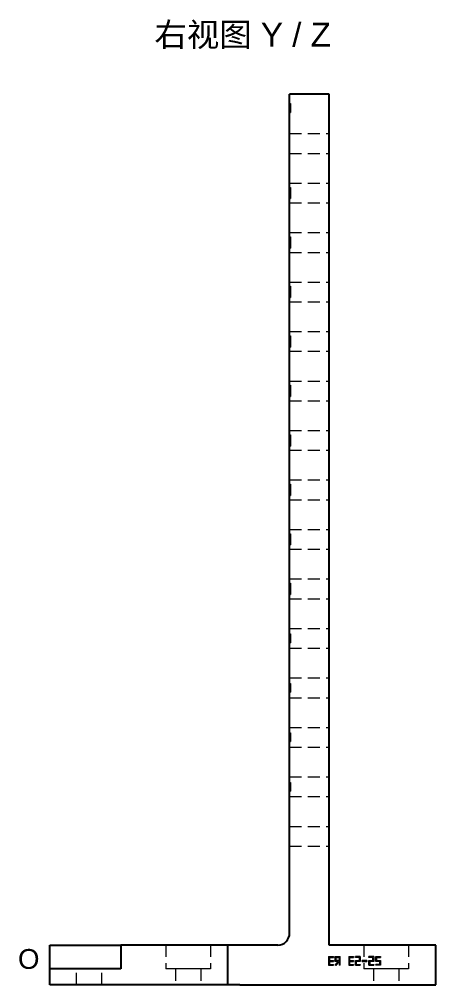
# Model space of a CAD drawing. Header units: millimetres. Extents: x 40 to 1358, y 134 to 546.
# Drawn here: x 39.6 to 144.8, y 267.5 to 511.4 of the extents above; entities that cross this region are included whole.
import ezdxf
from ezdxf.enums import TextEntityAlignment as Align

# ---------------------------------------------------------------- set-up
doc = ezdxf.new("R2010")
doc.units = ezdxf.units.MM
doc.linetypes.add('WP_HIDDEN', pattern=[2.3, 1.5, -0.8])
for name, color, linetype, lineweight in [('ANNOTATIONS', 7, 'CONTINUOUS', 18), ('HIDDEN', 7, 'WP_HIDDEN', 13), ('VISIBLE', 7, 'CONTINUOUS', 25)]:
    doc.layers.add(name, color=color, linetype=linetype, lineweight=lineweight)
doc.styles.add('CJK', font='Arial Unicode.ttf')

msp = doc.modelspace()

# ---------------------------------------------------------------- linework, layer by layer
at = {"layer": 'HIDDEN', "ltscale": 2}
for p, q in [((107.85, 490.1), (107.85, 487.9)), ((107.85, 489.9), (107.85, 490.1)), ((107.85, 490.1), (107.85, 488.9)), ((107.85, 490.1), (108.05, 490.1)), ((107.85, 489.1), (107.85, 489.9)), ((107.85, 489.9), (108.05, 489.9)), ((107.85, 489.13927), (107.85, 489.1)), ((107.85, 489.13927), (108.05, 489.13927)), ((107.85, 488.9), (107.85, 489.1)), ((107.85, 489.1), (107.85, 487.9)), ((107.85, 489.1), (108.05, 489.1)), ((107.85, 488.1), (107.85, 488.9)), ((107.85, 488.9), (107.85, 487.97542)), ((107.85, 487.86073), (107.85, 488.9)), ((107.85, 488.9), (107.85, 487.9)), ((107.85, 488.9), (108.05, 488.9)), ((107.85, 487.9), (107.85, 488.1)), ((107.85, 488.1), (108.05, 488.1)), ((107.85, 487.97542), (107.85, 487.86073)), ((107.85, 487.97542), (108.05, 487.97542)), ((107.85, 487.9), (108.05, 487.9)), ((107.85, 487.86073), (108.05, 487.86073)), ((108.05, 490.1), (108.05, 487.9)), ((108.05, 489.9), (108.05, 490.1)), ((108.05, 490.1), (108.05, 488.9)), ((108.05, 489.1), (108.05, 489.9)), ((108.05, 489.13927), (108.05, 489.1)), ((108.05, 488.9), (108.05, 489.1)), ((108.05, 489.1), (108.05, 487.9)), ((108.05, 488.1), (108.05, 488.9)), ((108.05, 488.9), (108.05, 487.97542)), ((108.05, 487.86073), (108.05, 488.9)), ((108.05, 488.9), (108.05, 487.9)), ((108.05, 487.9), (108.05, 488.1)), ((108.05, 487.97542), (108.05, 487.86073)), ((107.85, 482.5), (117.85, 482.5)), ((107.85, 477.5), (117.85, 477.5)), ((107.85, 470), (117.85, 470)), ((107.85, 466.4), (107.85, 468.92361)), ((107.85, 468.92361), (107.85, 466.92361)), ((107.85, 468.92361), (108.05, 468.92361)), ((107.85, 466.4), (107.85, 468.6)), ((107.85, 468.6), (107.85, 467.4)), ((107.85, 468.4), (107.85, 468.6)), ((107.85, 466.92361), (107.85, 468.6)), ((107.85, 468.6), (107.85, 466.07639)), ((107.85, 468.6), (108.05, 468.6)), ((107.85, 467.6), (107.85, 468.4)), ((107.85, 466.6), (107.85, 468.4)), ((107.85, 468.4), (108.05, 468.4)), ((108.05, 466.4), (108.05, 468.92361)), ((108.05, 468.92361), (108.05, 466.92361)), ((108.05, 468.6), (108.05, 466.4)), ((108.05, 468.4), (108.05, 468.6)), ((108.05, 468.6), (108.05, 467.4)), ((108.05, 466.92361), (108.05, 468.6)), ((108.05, 468.6), (108.05, 466.07639)), ((108.05, 467.6), (108.05, 468.4)), ((108.05, 468.4), (108.05, 466.6)), ((107.85, 466.07639), (107.85, 468.07639)), ((107.85, 468.07639), (107.85, 466.4)), ((107.85, 468.07639), (108.05, 468.07639)), ((107.85, 466.4), (107.85, 467.6)), ((107.85, 467.6), (108.05, 467.6)), ((107.85, 467.4), (107.85, 466.6)), ((107.85, 467.4), (108.05, 467.4)), ((107.85, 466.92361), (108.05, 466.92361)), ((107.85, 466.6), (107.85, 466.4)), ((107.85, 466.6), (108.05, 466.6)), ((107.85, 466.4), (108.05, 466.4)), ((107.85, 466.07639), (108.05, 466.07639)), ((108.05, 468.07639), (108.05, 466.4)), ((108.05, 466.07639), (108.05, 468.07639)), ((108.05, 466.4), (108.05, 467.6)), ((108.05, 467.4), (108.05, 466.6)), ((108.05, 466.6), (108.05, 466.4)), ((107.85, 465), (117.85, 465)), ((107.85, 457.5), (117.85, 457.5)), ((107.85, 453.9), (107.85, 456.42361)), ((107.85, 456.42361), (107.85, 454.42361)), ((107.85, 456.42361), (108.05, 456.42361)), ((107.85, 455.67226), (107.85, 456.33028)), ((107.85, 456.33028), (107.85, 454.1)), ((107.85, 456.33028), (108.05, 456.33028)), ((107.85, 454.9), (107.85, 456.1)), ((107.85, 456.1), (107.85, 455.9)), ((107.85, 456.1), (107.85, 453.9)), ((107.85, 454.42361), (107.85, 456.1)), ((107.85, 456.1), (107.85, 453.57639)), ((107.85, 456.1), (108.05, 456.1)), ((108.05, 453.9), (108.05, 456.42361)), ((108.05, 456.42361), (108.05, 454.42361)), ((108.05, 456.33028), (108.05, 454.1)), ((108.05, 455.67226), (108.05, 456.33028)), ((108.05, 456.1), (108.05, 455.9)), ((108.05, 454.9), (108.05, 456.1)), ((108.05, 456.1), (108.05, 453.9)), ((108.05, 454.42361), (108.05, 456.1)), ((108.05, 456.1), (108.05, 453.57639)), ((107.85, 455.9), (107.85, 455.1)), ((107.85, 453.9), (107.85, 455.9)), ((107.85, 454.1), (107.85, 455.9)), ((107.85, 455.9), (108.05, 455.9)), ((107.85, 455.56132), (107.85, 455.67226)), ((107.85, 455.67226), (108.05, 455.67226)), ((107.85, 454.1), (107.85, 455.66972)), ((107.85, 455.66972), (107.85, 455.56132)), ((107.85, 455.66972), (108.05, 455.66972)), ((107.85, 453.57639), (107.85, 455.57639)), ((107.85, 455.57639), (107.85, 453.9)), ((107.85, 455.57639), (108.05, 455.57639)), ((107.85, 455.56132), (108.05, 455.56132)), ((107.85, 455.1), (107.85, 453.9)), ((107.85, 455.1), (108.05, 455.1)), ((107.85, 454.1), (107.85, 454.9)), ((107.85, 454.9), (108.05, 454.9)), ((107.85, 454.42361), (108.05, 454.42361)), ((107.85, 453.9), (107.85, 454.1)), ((107.85, 454.1), (108.05, 454.1)), ((107.85, 453.9), (108.05, 453.9)), ((108.05, 455.9), (108.05, 455.1)), ((108.05, 453.9), (108.05, 455.9)), ((108.05, 455.9), (108.05, 454.1)), ((108.05, 455.56132), (108.05, 455.67226)), ((108.05, 455.66972), (108.05, 455.56132)), ((108.05, 454.1), (108.05, 455.66972)), ((108.05, 455.57639), (108.05, 453.9)), ((108.05, 453.57639), (108.05, 455.57639)), ((108.05, 455.1), (108.05, 453.9)), ((108.05, 454.1), (108.05, 454.9)), ((108.05, 453.9), (108.05, 454.1)), ((107.85, 453.57639), (108.05, 453.57639)), ((107.85, 452.5), (117.85, 452.5)), ((107.85, 445), (117.85, 445)), ((107.85, 441.4), (107.85, 443.92361)), ((107.85, 443.92361), (107.85, 441.92361)), ((107.85, 443.92361), (108.05, 443.92361)), ((108.05, 441.4), (108.05, 443.92361)), ((108.05, 443.92361), (108.05, 441.92361)), ((107.85, 443.17226), (107.85, 443.83028)), ((107.85, 443.83028), (107.85, 441.6)), ((107.85, 443.83028), (108.05, 443.83028)), ((107.85, 442.4), (107.85, 443.6)), ((107.85, 443.6), (107.85, 443.4)), ((107.85, 443.6), (107.85, 441.4)), ((107.85, 441.92361), (107.85, 443.6)), ((107.85, 443.6), (107.85, 441.07639)), ((107.85, 443.6), (108.05, 443.6)), ((107.85, 443.4), (107.85, 442.6)), ((107.85, 441.4), (107.85, 443.4)), ((107.85, 441.6), (107.85, 443.4)), ((107.85, 443.4), (108.05, 443.4)), ((107.85, 443.06132), (107.85, 443.17226)), ((107.85, 443.17226), (108.05, 443.17226)), ((107.85, 441.6), (107.85, 443.16972)), ((107.85, 443.16972), (107.85, 443.06132)), ((107.85, 443.16972), (108.05, 443.16972)), ((107.85, 441.07639), (107.85, 443.07639)), ((107.85, 443.07639), (107.85, 441.4)), ((107.85, 443.07639), (108.05, 443.07639)), ((107.85, 443.06132), (108.05, 443.06132)), ((107.85, 442.6), (107.85, 441.4)), ((107.85, 442.6), (108.05, 442.6)), ((107.85, 441.6), (107.85, 442.4)), ((107.85, 442.4), (108.05, 442.4)), ((107.85, 441.92361), (108.05, 441.92361)), ((107.85, 441.4), (107.85, 441.6)), ((107.85, 441.6), (108.05, 441.6)), ((108.05, 443.83028), (108.05, 441.6)), ((108.05, 443.17226), (108.05, 443.83028)), ((108.05, 443.6), (108.05, 443.4)), ((108.05, 442.4), (108.05, 443.6)), ((108.05, 443.6), (108.05, 441.4)), ((108.05, 441.92361), (108.05, 443.6)), ((108.05, 443.6), (108.05, 441.07639)), ((108.05, 443.4), (108.05, 442.6)), ((108.05, 441.4), (108.05, 443.4)), ((108.05, 443.4), (108.05, 441.6)), ((108.05, 443.06132), (108.05, 443.17226)), ((108.05, 443.16972), (108.05, 443.06132)), ((108.05, 441.6), (108.05, 443.16972)), ((108.05, 443.07639), (108.05, 441.4)), ((108.05, 441.07639), (108.05, 443.07639)), ((108.05, 442.6), (108.05, 441.4)), ((108.05, 441.6), (108.05, 442.4)), ((108.05, 441.4), (108.05, 441.6)), ((107.85, 441.4), (108.05, 441.4)), ((107.85, 441.07639), (108.05, 441.07639)), ((107.85, 440), (117.85, 440)), ((107.85, 432.5), (117.85, 432.5)), ((107.85, 428.9), (107.85, 431.42361)), ((107.85, 431.42361), (107.85, 429.42361)), ((107.85, 431.42361), (108.05, 431.42361)), ((107.85, 430.67226), (107.85, 431.33028)), ((107.85, 431.33028), (107.85, 429.1)), ((107.85, 431.33028), (108.05, 431.33028)), ((107.85, 429.9), (107.85, 431.1)), ((107.85, 431.1), (107.85, 430.9)), ((107.85, 428.9), (107.85, 431.1)), ((107.85, 429.42361), (107.85, 431.1)), ((107.85, 431.1), (107.85, 428.57639)), ((107.85, 431.1), (108.05, 431.1)), ((107.85, 430.9), (107.85, 430.1)), ((107.85, 429.1), (107.85, 430.9)), ((107.85, 430.9), (108.05, 430.9)), ((107.85, 430.56132), (107.85, 430.67226)), ((107.85, 430.67226), (108.05, 430.67226)), ((107.85, 429.1), (107.85, 430.66972)), ((107.85, 430.66972), (107.85, 430.56132)), ((107.85, 430.66972), (108.05, 430.66972)), ((107.85, 428.57639), (107.85, 430.57639)), ((107.85, 430.57639), (107.85, 428.9)), ((107.85, 430.57639), (108.05, 430.57639)), ((107.85, 430.56132), (108.05, 430.56132)), ((107.85, 430.1), (107.85, 428.9)), ((107.85, 430.1), (108.05, 430.1)), ((107.85, 429.1), (107.85, 429.9)), ((107.85, 429.9), (108.05, 429.9)), ((107.85, 429.42361), (108.05, 429.42361)), ((108.05, 428.9), (108.05, 431.42361)), ((108.05, 431.42361), (108.05, 429.42361)), ((108.05, 431.33028), (108.05, 429.1)), ((108.05, 430.67226), (108.05, 431.33028)), ((108.05, 431.1), (108.05, 430.9)), ((108.05, 429.9), (108.05, 431.1)), ((108.05, 428.9), (108.05, 431.1)), ((108.05, 429.42361), (108.05, 431.1)), ((108.05, 431.1), (108.05, 428.57639)), ((108.05, 430.9), (108.05, 430.1)), ((108.05, 430.9), (108.05, 429.1)), ((108.05, 430.56132), (108.05, 430.67226)), ((108.05, 430.66972), (108.05, 430.56132)), ((108.05, 429.1), (108.05, 430.66972)), ((108.05, 430.57639), (108.05, 428.9)), ((108.05, 428.57639), (108.05, 430.57639)), ((108.05, 430.1), (108.05, 428.9)), ((108.05, 429.1), (108.05, 429.9)), ((107.85, 428.9), (107.85, 429.1)), ((107.85, 429.1), (108.05, 429.1)), ((107.85, 428.9), (108.05, 428.9)), ((107.85, 428.57639), (108.05, 428.57639)), ((107.85, 427.5), (117.85, 427.5)), ((108.05, 428.9), (108.05, 429.1)), ((107.85, 420), (117.85, 420)), ((107.85, 416.4), (107.85, 418.92361)), ((107.85, 418.92361), (107.85, 416.92361)), ((107.85, 418.92361), (108.05, 418.92361)), ((107.85, 418.17226), (107.85, 418.83028)), ((107.85, 418.83028), (107.85, 416.6)), ((107.85, 418.83028), (108.05, 418.83028)), ((107.85, 416.4), (107.85, 418.6)), ((107.85, 417.4), (107.85, 418.6)), ((107.85, 418.6), (107.85, 418.4)), ((107.85, 416.92361), (107.85, 418.6)), ((107.85, 418.6), (107.85, 416.07639)), ((107.85, 418.6), (108.05, 418.6)), ((107.85, 418.4), (107.85, 417.6)), ((107.85, 416.6), (107.85, 418.4)), ((107.85, 418.4), (108.05, 418.4)), ((107.85, 418.06132), (107.85, 418.17226)), ((107.85, 418.17226), (108.05, 418.17226)), ((107.85, 416.6), (107.85, 418.16972)), ((107.85, 418.16972), (107.85, 418.06132)), ((107.85, 418.16972), (108.05, 418.16972)), ((107.85, 416.07639), (107.85, 418.07639)), ((107.85, 418.07639), (107.85, 416.4)), ((107.85, 418.07639), (108.05, 418.07639)), ((107.85, 418.06132), (108.05, 418.06132)), ((107.85, 417.6), (107.85, 416.4)), ((107.85, 417.6), (108.05, 417.6)), ((107.85, 416.6), (107.85, 417.4)), ((107.85, 417.4), (108.05, 417.4)), ((108.05, 416.4), (108.05, 418.92361)), ((108.05, 418.92361), (108.05, 416.92361)), ((108.05, 418.83028), (108.05, 416.6)), ((108.05, 418.17226), (108.05, 418.83028)), ((108.05, 418.6), (108.05, 416.4)), ((108.05, 418.6), (108.05, 418.4)), ((108.05, 417.4), (108.05, 418.6)), ((108.05, 416.92361), (108.05, 418.6)), ((108.05, 418.6), (108.05, 416.07639)), ((108.05, 418.4), (108.05, 417.6)), ((108.05, 418.4), (108.05, 416.6)), ((108.05, 418.06132), (108.05, 418.17226)), ((108.05, 418.16972), (108.05, 418.06132)), ((108.05, 416.6), (108.05, 418.16972)), ((108.05, 418.07639), (108.05, 416.4)), ((108.05, 416.07639), (108.05, 418.07639)), ((108.05, 417.6), (108.05, 416.4)), ((108.05, 416.6), (108.05, 417.4)), ((107.85, 416.92361), (108.05, 416.92361)), ((107.85, 416.4), (107.85, 416.6)), ((107.85, 416.6), (108.05, 416.6)), ((107.85, 416.4), (108.05, 416.4)), ((107.85, 416.07639), (108.05, 416.07639)), ((107.85, 415), (117.85, 415)), ((108.05, 416.4), (108.05, 416.6)), ((107.85, 407.5), (117.85, 407.5)), ((107.85, 403.9), (107.85, 406.42361)), ((107.85, 406.42361), (107.85, 404.42361)), ((107.85, 406.42361), (108.05, 406.42361)), ((107.85, 405.67226), (107.85, 406.33028)), ((107.85, 406.33028), (107.85, 404.1)), ((107.85, 406.33028), (108.05, 406.33028)), ((107.85, 404.9), (107.85, 406.1)), ((107.85, 406.1), (107.85, 405.9)), ((107.85, 406.1), (107.85, 403.9)), ((107.85, 404.42361), (107.85, 406.1)), ((107.85, 406.1), (107.85, 403.57639)), ((107.85, 406.1), (108.05, 406.1)), ((107.85, 405.9), (107.85, 405.1)), ((107.85, 403.9), (107.85, 405.9)), ((107.85, 404.1), (107.85, 405.9)), ((107.85, 405.9), (108.05, 405.9)), ((107.85, 405.56132), (107.85, 405.67226)), ((107.85, 405.67226), (108.05, 405.67226)), ((107.85, 404.1), (107.85, 405.66972)), ((107.85, 405.66972), (107.85, 405.56132)), ((107.85, 405.66972), (108.05, 405.66972)), ((107.85, 403.57639), (107.85, 405.57639)), ((107.85, 405.57639), (107.85, 403.9)), ((107.85, 405.57639), (108.05, 405.57639)), ((107.85, 405.56132), (108.05, 405.56132)), ((107.85, 405.1), (107.85, 403.9)), ((107.85, 404.9), (107.85, 405.1)), ((107.85, 405.1), (108.05, 405.1)), ((107.85, 404.1), (107.85, 404.9)), ((107.85, 404.9), (108.05, 404.9)), ((108.05, 403.9), (108.05, 406.42361)), ((108.05, 406.42361), (108.05, 404.42361)), ((108.05, 406.33028), (108.05, 404.1)), ((108.05, 405.67226), (108.05, 406.33028)), ((108.05, 406.1), (108.05, 405.9)), ((108.05, 404.9), (108.05, 406.1)), ((108.05, 406.1), (108.05, 403.9)), ((108.05, 404.42361), (108.05, 406.1)), ((108.05, 406.1), (108.05, 403.57639)), ((108.05, 405.9), (108.05, 405.1)), ((108.05, 403.9), (108.05, 405.9)), ((108.05, 405.9), (108.05, 404.1)), ((108.05, 405.56132), (108.05, 405.67226)), ((108.05, 405.66972), (108.05, 405.56132)), ((108.05, 404.1), (108.05, 405.66972)), ((108.05, 405.57639), (108.05, 403.9)), ((108.05, 403.57639), (108.05, 405.57639)), ((108.05, 405.1), (108.05, 403.9)), ((108.05, 404.9), (108.05, 405.1)), ((108.05, 404.1), (108.05, 404.9)), ((107.85, 404.42361), (108.05, 404.42361)), ((107.85, 403.9), (107.85, 404.1)), ((107.85, 404.1), (108.05, 404.1)), ((107.85, 403.9), (108.05, 403.9)), ((107.85, 403.57639), (108.05, 403.57639)), ((107.85, 402.5), (117.85, 402.5)), ((108.05, 403.9), (108.05, 404.1)), ((107.85, 395), (117.85, 395)), ((107.85, 391.4), (107.85, 393.92361)), ((107.85, 393.92361), (107.85, 391.92361)), ((107.85, 393.92361), (108.05, 393.92361)), ((107.85, 393.17226), (107.85, 393.83028)), ((107.85, 393.83028), (107.85, 391.6)), ((107.85, 393.83028), (108.05, 393.83028)), ((107.85, 392.4), (107.85, 393.6)), ((107.85, 393.6), (107.85, 393.4)), ((107.85, 391.92361), (107.85, 393.6)), ((107.85, 393.6), (107.85, 391.07639)), ((107.85, 393.6), (108.05, 393.6)), ((107.85, 393.4), (107.85, 392.6)), ((107.85, 391.6), (107.85, 393.4)), ((107.85, 393.4), (108.05, 393.4)), ((107.85, 393.06132), (107.85, 393.17226)), ((107.85, 393.17226), (108.05, 393.17226)), ((107.85, 391.6), (107.85, 393.16972)), ((107.85, 393.16972), (107.85, 393.06132)), ((107.85, 393.16972), (108.05, 393.16972)), ((107.85, 391.07639), (107.85, 393.07639)), ((107.85, 393.07639), (107.85, 391.4)), ((107.85, 393.07639), (108.05, 393.07639)), ((107.85, 393.06132), (108.05, 393.06132)), ((108.05, 391.4), (108.05, 393.92361)), ((108.05, 393.92361), (108.05, 391.92361)), ((108.05, 393.83028), (108.05, 391.6)), ((108.05, 393.17226), (108.05, 393.83028)), ((108.05, 393.6), (108.05, 393.4)), ((108.05, 392.4), (108.05, 393.6)), ((108.05, 391.92361), (108.05, 393.6)), ((108.05, 393.6), (108.05, 391.07639)), ((108.05, 393.4), (108.05, 392.6)), ((108.05, 393.4), (108.05, 391.6)), ((108.05, 393.06132), (108.05, 393.17226)), ((108.05, 393.16972), (108.05, 393.06132)), ((108.05, 391.6), (108.05, 393.16972)), ((108.05, 393.07639), (108.05, 391.4)), ((108.05, 391.07639), (108.05, 393.07639)), ((107.85, 392.6), (107.85, 391.4)), ((107.85, 392.6), (108.05, 392.6)), ((107.85, 391.6), (107.85, 392.4)), ((107.85, 392.4), (108.05, 392.4)), ((107.85, 391.92361), (108.05, 391.92361)), ((107.85, 391.4), (107.85, 391.6)), ((107.85, 391.6), (108.05, 391.6)), ((107.85, 391.4), (108.05, 391.4)), ((107.85, 391.07639), (108.05, 391.07639)), ((108.05, 392.6), (108.05, 391.4)), ((108.05, 391.6), (108.05, 392.4)), ((108.05, 391.4), (108.05, 391.6)), ((107.85, 390), (117.85, 390)), ((107.85, 382.5), (117.85, 382.5)), ((107.85, 378.9), (107.85, 381.42361)), ((107.85, 381.42361), (107.85, 379.42361)), ((107.85, 381.42361), (108.05, 381.42361)), ((107.85, 380.67226), (107.85, 381.33028)), ((107.85, 381.33028), (107.85, 379.1)), ((107.85, 381.33028), (108.05, 381.33028)), ((107.85, 379.9), (107.85, 381.1)), ((107.85, 381.1), (107.85, 380.9)), ((107.85, 379.42361), (107.85, 381.1)), ((107.85, 381.1), (107.85, 378.57639)), ((107.85, 381.1), (108.05, 381.1)), ((107.85, 380.9), (107.85, 380.1)), ((107.85, 379.1), (107.85, 380.9)), ((107.85, 380.9), (108.05, 380.9)), ((107.85, 380.56132), (107.85, 380.67226)), ((107.85, 380.67226), (108.05, 380.67226)), ((107.85, 379.1), (107.85, 380.66972)), ((107.85, 380.66972), (107.85, 380.56132)), ((107.85, 380.66972), (108.05, 380.66972)), ((107.85, 378.57639), (107.85, 380.57639)), ((107.85, 380.57639), (107.85, 378.9)), ((107.85, 380.57639), (108.05, 380.57639)), ((107.85, 380.56132), (108.05, 380.56132)), ((108.05, 378.9), (108.05, 381.42361)), ((108.05, 381.42361), (108.05, 379.42361)), ((108.05, 381.33028), (108.05, 379.1)), ((108.05, 380.67226), (108.05, 381.33028)), ((108.05, 381.1), (108.05, 380.9)), ((108.05, 379.9), (108.05, 381.1)), ((108.05, 379.42361), (108.05, 381.1)), ((108.05, 381.1), (108.05, 378.57639)), ((108.05, 380.9), (108.05, 380.1)), ((108.05, 380.9), (108.05, 379.1)), ((108.05, 380.56132), (108.05, 380.67226)), ((108.05, 380.66972), (108.05, 380.56132)), ((108.05, 379.1), (108.05, 380.66972)), ((108.05, 380.57639), (108.05, 378.9)), ((108.05, 378.57639), (108.05, 380.57639)), ((107.85, 380.1), (107.85, 378.9)), ((107.85, 380.1), (108.05, 380.1)), ((107.85, 379.1), (107.85, 379.9)), ((107.85, 379.9), (108.05, 379.9)), ((107.85, 379.42361), (108.05, 379.42361)), ((107.85, 378.9), (107.85, 379.1)), ((107.85, 379.1), (108.05, 379.1)), ((107.85, 378.9), (108.05, 378.9)), ((107.85, 378.57639), (108.05, 378.57639)), ((108.05, 380.1), (108.05, 378.9)), ((108.05, 379.1), (108.05, 379.9)), ((108.05, 378.9), (108.05, 379.1)), ((107.85, 377.5), (117.85, 377.5)), ((107.85, 370), (117.85, 370)), ((107.85, 366.4), (107.85, 368.92361)), ((107.85, 368.92361), (107.85, 366.92361)), ((107.85, 368.92361), (108.05, 368.92361)), ((107.85, 368.17226), (107.85, 368.83028)), ((107.85, 368.83028), (107.85, 366.6)), ((107.85, 368.83028), (108.05, 368.83028)), ((107.85, 366.4), (107.85, 368.6)), ((107.85, 366.92361), (107.85, 368.6)), ((107.85, 368.6), (107.85, 366.07639)), ((107.85, 368.4), (107.85, 368.6)), ((107.85, 368.6), (108.05, 368.6)), ((107.85, 366.6), (107.85, 368.4)), ((107.85, 368.4), (108.05, 368.4)), ((108.05, 366.4), (108.05, 368.92361)), ((108.05, 368.92361), (108.05, 366.92361)), ((108.05, 368.83028), (108.05, 366.6)), ((108.05, 368.17226), (108.05, 368.83028)), ((108.05, 368.6), (108.05, 366.4)), ((108.05, 366.92361), (108.05, 368.6)), ((108.05, 368.6), (108.05, 366.07639)), ((108.05, 368.6), (108.05, 368.4)), ((108.05, 368.4), (108.05, 366.6)), ((107.85, 368.06132), (107.85, 368.17226)), ((107.85, 368.17226), (108.05, 368.17226)), ((107.85, 366.6), (107.85, 368.16972)), ((107.85, 368.16972), (107.85, 368.06132)), ((107.85, 368.16972), (108.05, 368.16972)), ((107.85, 366.07639), (107.85, 368.07639)), ((107.85, 368.07639), (107.85, 366.4)), ((107.85, 368.07639), (108.05, 368.07639)), ((107.85, 368.06132), (108.05, 368.06132)), ((107.85, 366.92361), (108.05, 366.92361)), ((107.85, 366.6), (107.85, 366.4)), ((107.85, 366.6), (108.05, 366.6)), ((107.85, 366.4), (108.05, 366.4)), ((107.85, 366.07639), (108.05, 366.07639)), ((108.05, 368.06132), (108.05, 368.17226)), ((108.05, 368.16972), (108.05, 368.06132)), ((108.05, 366.6), (108.05, 368.16972)), ((108.05, 368.07639), (108.05, 366.4)), ((108.05, 366.07639), (108.05, 368.07639)), ((108.05, 366.6), (108.05, 366.4)), ((107.85, 365), (117.85, 365)), ((107.85, 357.5), (117.85, 357.5)), ((107.85, 354.9), (107.85, 356.1)), ((107.85, 356.1), (107.85, 355.9)), ((107.85, 356.1), (107.85, 353.9)), ((107.85, 356.1), (107.85, 354.1)), ((107.85, 356.1), (108.05, 356.1)), ((108.05, 356.1), (108.05, 355.9)), ((108.05, 354.9), (108.05, 356.1)), ((108.05, 356.1), (108.05, 353.9)), ((108.05, 356.1), (108.05, 354.1)), ((107.85, 355.9), (107.85, 355.1)), ((107.85, 353.9), (107.85, 355.9)), ((107.85, 355.9), (108.05, 355.9)), ((107.85, 354.1), (107.85, 355.9)), ((107.85, 355.1), (107.85, 353.9)), ((107.85, 355.1), (108.05, 355.1)), ((107.85, 354.1), (107.85, 354.9)), ((107.85, 354.9), (108.05, 354.9)), ((107.85, 353.9), (107.85, 354.1)), ((107.85, 354.1), (108.05, 354.1)), ((107.85, 353.9), (108.05, 353.9)), ((108.05, 355.9), (108.05, 355.1)), ((108.05, 353.9), (108.05, 355.9)), ((108.05, 354.1), (108.05, 355.9)), ((108.05, 355.1), (108.05, 353.9)), ((108.05, 354.1), (108.05, 354.9)), ((108.05, 353.9), (108.05, 354.1)), ((107.85, 352.5), (117.85, 352.5)), ((107.85, 345), (117.85, 345)), ((107.85, 342.4), (107.85, 343.6)), ((107.85, 343.6), (107.85, 343.4)), ((107.85, 343.6), (107.85, 341.4)), ((107.85, 343.6), (107.85, 341.6)), ((107.85, 343.6), (108.05, 343.6)), ((107.85, 343.4), (107.85, 342.6)), ((107.85, 341.4), (107.85, 343.4)), ((107.85, 343.4), (108.05, 343.4)), ((107.85, 341.6), (107.85, 343.4)), ((107.85, 342.6), (107.85, 341.4)), ((107.85, 342.6), (108.05, 342.6)), ((107.85, 341.6), (107.85, 342.4)), ((107.85, 342.4), (108.05, 342.4)), ((107.85, 341.4), (107.85, 341.6)), ((107.85, 341.6), (108.05, 341.6)), ((108.05, 343.6), (108.05, 343.4)), ((108.05, 342.4), (108.05, 343.6)), ((108.05, 343.6), (108.05, 341.4)), ((108.05, 343.6), (108.05, 341.6)), ((108.05, 343.4), (108.05, 342.6)), ((108.05, 341.4), (108.05, 343.4)), ((108.05, 341.6), (108.05, 343.4)), ((108.05, 342.6), (108.05, 341.4)), ((108.05, 341.6), (108.05, 342.4)), ((108.05, 341.4), (108.05, 341.6)), ((107.85, 341.4), (108.05, 341.4)), ((107.85, 340), (117.85, 340)), ((107.85, 332.5), (117.85, 332.5)), ((107.85, 329.9), (107.85, 331.1)), ((107.85, 331.1), (107.85, 330.9)), ((107.85, 328.9), (107.85, 331.1)), ((107.85, 331.1), (107.85, 329.1)), ((107.85, 331.1), (108.05, 331.1)), ((107.85, 330.9), (107.85, 330.1)), ((107.85, 330.9), (107.85, 328.9)), ((107.85, 330.9), (108.05, 330.9)), ((107.85, 329.1), (107.85, 330.9)), ((107.85, 330.1), (107.85, 328.9)), ((107.85, 330.1), (108.05, 330.1)), ((107.85, 329.1), (107.85, 329.9)), ((107.85, 329.9), (108.05, 329.9)), ((108.05, 331.1), (108.05, 330.9)), ((108.05, 329.9), (108.05, 331.1)), ((108.05, 328.9), (108.05, 331.1)), ((108.05, 331.1), (108.05, 329.1)), ((108.05, 330.9), (108.05, 330.1)), ((108.05, 330.9), (108.05, 328.9)), ((108.05, 329.1), (108.05, 330.9)), ((108.05, 330.1), (108.05, 328.9)), ((108.05, 329.1), (108.05, 329.9)), ((107.85, 328.9), (107.85, 329.1)), ((107.85, 329.1), (108.05, 329.1)), ((107.85, 328.9), (108.05, 328.9)), ((107.85, 327.5), (117.85, 327.5)), ((108.05, 328.9), (108.05, 329.1)), ((107.85, 320), (117.85, 320)), ((107.85, 316.4), (107.85, 318.6)), ((107.85, 317.4), (107.85, 318.6)), ((107.85, 318.6), (107.85, 318.4)), ((107.85, 318.6), (107.85, 316.6)), ((107.85, 318.6), (108.05, 318.6)), ((107.85, 318.4), (107.85, 317.6)), ((107.85, 318.4), (107.85, 316.4)), ((107.85, 318.4), (108.05, 318.4)), ((107.85, 316.6), (107.85, 318.4)), ((107.85, 317.6), (107.85, 316.4)), ((107.85, 317.6), (108.05, 317.6)), ((107.85, 316.6), (107.85, 317.4)), ((107.85, 317.4), (108.05, 317.4)), ((108.05, 318.6), (108.05, 316.4)), ((108.05, 318.6), (108.05, 318.4)), ((108.05, 317.4), (108.05, 318.6)), ((108.05, 318.6), (108.05, 316.6)), ((108.05, 318.4), (108.05, 317.6)), ((108.05, 318.4), (108.05, 316.4)), ((108.05, 316.6), (108.05, 318.4)), ((108.05, 317.6), (108.05, 316.4)), ((108.05, 316.6), (108.05, 317.4)), ((107.85, 316.4), (107.85, 316.6)), ((107.85, 316.6), (108.05, 316.6)), ((107.85, 316.4), (108.05, 316.4)), ((107.85, 315), (117.85, 315)), ((108.05, 316.4), (108.05, 316.6)), ((107.85, 307.5), (117.85, 307.5)), ((107.85, 302.5), (117.85, 302.5)), ((76.625, 277.5), (76.625, 271.5)), ((87.875, 277.5), (87.875, 271.5)), ((126.625, 277.5), (126.625, 271.5)), ((137.875, 277.5), (137.875, 271.5)), ((117.7, 274.6), (117.7, 272.4)), ((117.7, 274.6), (118.9, 274.6)), ((117.9, 274.4), (118.9, 274.4)), ((117.9, 274.4), (117.9, 273.6)), ((117.9, 273.6), (118.9, 273.6)), ((117.9, 273.4), (118.9, 273.4)), ((117.9, 273.4), (117.9, 272.6)), ((118.9, 274.6), (118.9, 274.4)), ((118.9, 273.6), (118.9, 273.4)), ((120.00793, 273.4), (119.36073, 272.47542)), ((119.4, 273.4), (119.4, 274.6)), ((119.4, 274.6), (120.6, 274.6)), ((120.00793, 273.4), (119.4, 273.4)), ((120.25207, 273.4), (119.52458, 272.36073)), ((119.6, 273.6), (119.6, 274.4)), ((119.6, 274.4), (120.4, 274.4)), ((120.14793, 273.6), (119.6, 273.6)), ((120.17542, 273.63927), (120.14793, 273.6)), ((120.23152, 273.6), (120.17542, 273.63927)), ((120.4, 273.6), (120.23152, 273.6)), ((120.4, 273.4), (120.25207, 273.4)), ((120.4, 274.4), (120.4, 273.6)), ((120.4, 273.4), (120.4, 272.4)), ((120.6, 272.4), (120.6, 274.6)), ((122.8, 274.6), (122.8, 272.4)), ((122.8, 274.6), (124, 274.6)), ((123, 274.4), (124, 274.4)), ((123, 274.4), (123, 273.6)), ((123, 273.6), (124, 273.6)), ((123, 273.4), (124, 273.4)), ((123, 273.4), (123, 272.6)), ((124, 274.6), (124, 274.4)), ((124, 273.6), (124, 273.4)), ((124.5, 274.4), (124.5, 274.6)), ((125.7, 274.6), (124.5, 274.6)), ((125.5, 274.4), (124.5, 274.4)), ((124.5, 273.6), (125.5, 273.6)), ((124.5, 272.4), (124.5, 273.6)), ((125.7, 273.4), (124.7, 273.4)), ((124.7, 273.4), (124.7, 272.6)), ((125.5, 273.6), (125.5, 274.4)), ((125.7, 274.6), (125.7, 273.4)), ((126.2, 273.4), (126.2, 273.6)), ((127.4, 273.6), (126.2, 273.6)), ((126.2, 273.4), (127.4, 273.4)), ((127.4, 273.6), (127.4, 273.4)), ((127.9, 274.4), (127.9, 274.6)), ((129.1, 274.6), (127.9, 274.6)), ((128.9, 274.4), (127.9, 274.4)), ((127.9, 273.6), (128.9, 273.6)), ((127.9, 272.4), (127.9, 273.6)), ((129.1, 273.4), (128.1, 273.4)), ((128.1, 273.4), (128.1, 272.6)), ((128.9, 273.6), (128.9, 274.4)), ((129.1, 274.6), (129.1, 273.4)), ((129.6, 273.4), (129.6, 274.6)), ((129.6, 274.6), (130.8, 274.6)), ((130.6, 273.4), (129.6, 273.4)), ((129.8, 274.4), (130.8, 274.4)), ((129.8, 274.4), (129.8, 273.6)), ((129.8, 273.6), (130.8, 273.6)), ((130.6, 272.6), (130.6, 273.4)), ((130.8, 274.6), (130.8, 274.4)), ((130.8, 273.6), (130.8, 272.4)), ((54.05, 267.5), (54.05, 271.5)), ((60.45, 267.5), (60.45, 271.5)), ((79.05, 271.5), (79.05, 267.5)), ((85.45, 271.5), (85.45, 267.5)), ((117.7, 272.4), (118.9, 272.4)), ((117.9, 272.6), (118.9, 272.6)), ((118.9, 272.6), (118.9, 272.4)), ((119.52458, 272.36073), (119.36073, 272.47542)), ((120.6, 272.4), (120.4, 272.4)), ((122.8, 272.4), (124, 272.4)), ((123, 272.6), (124, 272.6)), ((124, 272.6), (124, 272.4)), ((124.5, 272.4), (125.7, 272.4)), ((124.7, 272.6), (125.7, 272.6)), ((125.7, 272.6), (125.7, 272.4)), ((127.9, 272.4), (129.1, 272.4)), ((128.1, 272.6), (129.1, 272.6)), ((129.05, 271.5), (129.05, 267.5)), ((129.1, 272.6), (129.1, 272.4)), ((129.6, 272.4), (129.6, 272.6)), ((130.6, 272.6), (129.6, 272.6)), ((130.8, 272.4), (129.6, 272.4)), ((135.45, 271.5), (135.45, 267.5))]:
    msp.add_line(p, q, dxfattribs=at)
for points in [[(107.85, 477.5), (107.85, 477.56268), (107.85, 477.74758), (107.85, 478.04542), (107.85, 478.44128), (107.85, 478.91529), (107.85, 479.4437), (107.85, 480), (107.85, 480.5563), (107.85, 481.08471), (107.85, 481.55872), (107.85, 481.95458), (107.85, 482.25242), (107.85, 482.43732), (107.85, 482.5)], [(117.85, 477.5), (117.85, 477.56268), (117.85, 477.74758), (117.85, 478.04542), (117.85, 478.44128), (117.85, 478.91529), (117.85, 479.4437), (117.85, 480), (117.85, 480.5563), (117.85, 481.08471), (117.85, 481.55872), (117.85, 481.95458), (117.85, 482.25242), (117.85, 482.43732), (117.85, 482.5)], [(107.85, 465), (107.85, 465.06268), (107.85, 465.24758), (107.85, 465.54542), (107.85, 465.94128), (107.85, 466.41529), (107.85, 466.9437), (107.85, 467.5), (107.85, 468.0563), (107.85, 468.58471), (107.85, 469.05872), (107.85, 469.45458), (107.85, 469.75242), (107.85, 469.93732), (107.85, 470)], [(117.85, 465), (117.85, 465.06268), (117.85, 465.24758), (117.85, 465.54542), (117.85, 465.94128), (117.85, 466.41529), (117.85, 466.9437), (117.85, 467.5), (117.85, 468.0563), (117.85, 468.58471), (117.85, 469.05872), (117.85, 469.45458), (117.85, 469.75242), (117.85, 469.93732), (117.85, 470)], [(107.85, 452.5), (107.85, 452.56268), (107.85, 452.74758), (107.85, 453.04542), (107.85, 453.44128), (107.85, 453.91529), (107.85, 454.4437), (107.85, 455), (107.85, 455.5563), (107.85, 456.08471), (107.85, 456.55872), (107.85, 456.95458), (107.85, 457.25242), (107.85, 457.43732), (107.85, 457.5)], [(117.85, 452.5), (117.85, 452.56268), (117.85, 452.74758), (117.85, 453.04542), (117.85, 453.44128), (117.85, 453.91529), (117.85, 454.4437), (117.85, 455), (117.85, 455.5563), (117.85, 456.08471), (117.85, 456.55872), (117.85, 456.95458), (117.85, 457.25242), (117.85, 457.43732), (117.85, 457.5)], [(107.85, 440), (107.85, 440.06268), (107.85, 440.24758), (107.85, 440.54542), (107.85, 440.94128), (107.85, 441.41529), (107.85, 441.9437), (107.85, 442.5), (107.85, 443.0563), (107.85, 443.58471), (107.85, 444.05872), (107.85, 444.45458), (107.85, 444.75242), (107.85, 444.93732), (107.85, 445)], [(117.85, 440), (117.85, 440.06268), (117.85, 440.24758), (117.85, 440.54542), (117.85, 440.94128), (117.85, 441.41529), (117.85, 441.9437), (117.85, 442.5), (117.85, 443.0563), (117.85, 443.58471), (117.85, 444.05872), (117.85, 444.45458), (117.85, 444.75242), (117.85, 444.93732), (117.85, 445)], [(107.85, 427.5), (107.85, 427.56268), (107.85, 427.74758), (107.85, 428.04542), (107.85, 428.44128), (107.85, 428.91529), (107.85, 429.4437), (107.85, 430), (107.85, 430.5563), (107.85, 431.08471), (107.85, 431.55872), (107.85, 431.95458), (107.85, 432.25242), (107.85, 432.43732), (107.85, 432.5)], [(117.85, 427.5), (117.85, 427.56268), (117.85, 427.74758), (117.85, 428.04542), (117.85, 428.44128), (117.85, 428.91529), (117.85, 429.4437), (117.85, 430), (117.85, 430.5563), (117.85, 431.08471), (117.85, 431.55872), (117.85, 431.95458), (117.85, 432.25242), (117.85, 432.43732), (117.85, 432.5)], [(107.85, 415), (107.85, 415.06268), (107.85, 415.24758), (107.85, 415.54542), (107.85, 415.94128), (107.85, 416.41529), (107.85, 416.9437), (107.85, 417.5), (107.85, 418.0563), (107.85, 418.58471), (107.85, 419.05872), (107.85, 419.45458), (107.85, 419.75242), (107.85, 419.93732), (107.85, 420)], [(117.85, 415), (117.85, 415.06268), (117.85, 415.24758), (117.85, 415.54542), (117.85, 415.94128), (117.85, 416.41529), (117.85, 416.9437), (117.85, 417.5), (117.85, 418.0563), (117.85, 418.58471), (117.85, 419.05872), (117.85, 419.45458), (117.85, 419.75242), (117.85, 419.93732), (117.85, 420)], [(107.85, 402.5), (107.85, 402.56268), (107.85, 402.74758), (107.85, 403.04542), (107.85, 403.44128), (107.85, 403.91529), (107.85, 404.4437), (107.85, 405), (107.85, 405.5563), (107.85, 406.08471), (107.85, 406.55872), (107.85, 406.95458), (107.85, 407.25242), (107.85, 407.43732), (107.85, 407.5)], [(117.85, 402.5), (117.85, 402.56268), (117.85, 402.74758), (117.85, 403.04542), (117.85, 403.44128), (117.85, 403.91529), (117.85, 404.4437), (117.85, 405), (117.85, 405.5563), (117.85, 406.08471), (117.85, 406.55872), (117.85, 406.95458), (117.85, 407.25242), (117.85, 407.43732), (117.85, 407.5)], [(107.85, 390), (107.85, 390.06268), (107.85, 390.24758), (107.85, 390.54542), (107.85, 390.94128), (107.85, 391.41529), (107.85, 391.9437), (107.85, 392.5), (107.85, 393.0563), (107.85, 393.58471), (107.85, 394.05872), (107.85, 394.45458), (107.85, 394.75242), (107.85, 394.93732), (107.85, 395)], [(117.85, 390), (117.85, 390.06268), (117.85, 390.24758), (117.85, 390.54542), (117.85, 390.94128), (117.85, 391.41529), (117.85, 391.9437), (117.85, 392.5), (117.85, 393.0563), (117.85, 393.58471), (117.85, 394.05872), (117.85, 394.45458), (117.85, 394.75242), (117.85, 394.93732), (117.85, 395)], [(107.85, 377.5), (107.85, 377.56268), (107.85, 377.74758), (107.85, 378.04542), (107.85, 378.44128), (107.85, 378.91529), (107.85, 379.4437), (107.85, 380), (107.85, 380.5563), (107.85, 381.08471), (107.85, 381.55872), (107.85, 381.95458), (107.85, 382.25242), (107.85, 382.43732), (107.85, 382.5)], [(117.85, 377.5), (117.85, 377.56268), (117.85, 377.74758), (117.85, 378.04542), (117.85, 378.44128), (117.85, 378.91529), (117.85, 379.4437), (117.85, 380), (117.85, 380.5563), (117.85, 381.08471), (117.85, 381.55872), (117.85, 381.95458), (117.85, 382.25242), (117.85, 382.43732), (117.85, 382.5)], [(107.85, 365), (107.85, 365.06268), (107.85, 365.24758), (107.85, 365.54542), (107.85, 365.94128), (107.85, 366.41529), (107.85, 366.9437), (107.85, 367.5), (107.85, 368.0563), (107.85, 368.58471), (107.85, 369.05872), (107.85, 369.45458), (107.85, 369.75242), (107.85, 369.93732), (107.85, 370)], [(117.85, 365), (117.85, 365.06268), (117.85, 365.24758), (117.85, 365.54542), (117.85, 365.94128), (117.85, 366.41529), (117.85, 366.9437), (117.85, 367.5), (117.85, 368.0563), (117.85, 368.58471), (117.85, 369.05872), (117.85, 369.45458), (117.85, 369.75242), (117.85, 369.93732), (117.85, 370)], [(107.85, 352.5), (107.85, 352.56268), (107.85, 352.74758), (107.85, 353.04542), (107.85, 353.44128), (107.85, 353.91529), (107.85, 354.4437), (107.85, 355), (107.85, 355.5563), (107.85, 356.08471), (107.85, 356.55872), (107.85, 356.95458), (107.85, 357.25242), (107.85, 357.43732), (107.85, 357.5)], [(117.85, 352.5), (117.85, 352.56268), (117.85, 352.74758), (117.85, 353.04542), (117.85, 353.44128), (117.85, 353.91529), (117.85, 354.4437), (117.85, 355), (117.85, 355.5563), (117.85, 356.08471), (117.85, 356.55872), (117.85, 356.95458), (117.85, 357.25242), (117.85, 357.43732), (117.85, 357.5)], [(107.85, 340), (107.85, 340.06268), (107.85, 340.24758), (107.85, 340.54542), (107.85, 340.94128), (107.85, 341.41529), (107.85, 341.9437), (107.85, 342.5), (107.85, 343.0563), (107.85, 343.58471), (107.85, 344.05872), (107.85, 344.45458), (107.85, 344.75242), (107.85, 344.93732), (107.85, 345)], [(117.85, 340), (117.85, 340.06268), (117.85, 340.24758), (117.85, 340.54542), (117.85, 340.94128), (117.85, 341.41529), (117.85, 341.9437), (117.85, 342.5), (117.85, 343.0563), (117.85, 343.58471), (117.85, 344.05872), (117.85, 344.45458), (117.85, 344.75242), (117.85, 344.93732), (117.85, 345)], [(107.85, 327.5), (107.85, 327.56268), (107.85, 327.74758), (107.85, 328.04542), (107.85, 328.44128), (107.85, 328.91529), (107.85, 329.4437), (107.85, 330), (107.85, 330.5563), (107.85, 331.08471), (107.85, 331.55872), (107.85, 331.95458), (107.85, 332.25242), (107.85, 332.43732), (107.85, 332.5)], [(117.85, 327.5), (117.85, 327.56268), (117.85, 327.74758), (117.85, 328.04542), (117.85, 328.44128), (117.85, 328.91529), (117.85, 329.4437), (117.85, 330), (117.85, 330.5563), (117.85, 331.08471), (117.85, 331.55872), (117.85, 331.95458), (117.85, 332.25242), (117.85, 332.43732), (117.85, 332.5)], [(107.85, 315), (107.85, 315.06268), (107.85, 315.24758), (107.85, 315.54542), (107.85, 315.94128), (107.85, 316.41529), (107.85, 316.9437), (107.85, 317.5), (107.85, 318.0563), (107.85, 318.58471), (107.85, 319.05872), (107.85, 319.45458), (107.85, 319.75242), (107.85, 319.93732), (107.85, 320)], [(117.85, 315), (117.85, 315.06268), (117.85, 315.24758), (117.85, 315.54542), (117.85, 315.94128), (117.85, 316.41529), (117.85, 316.9437), (117.85, 317.5), (117.85, 318.0563), (117.85, 318.58471), (117.85, 319.05872), (117.85, 319.45458), (117.85, 319.75242), (117.85, 319.93732), (117.85, 320)], [(107.85, 302.5), (107.85, 302.56268), (107.85, 302.74758), (107.85, 303.04542), (107.85, 303.44128), (107.85, 303.91529), (107.85, 304.4437), (107.85, 305), (107.85, 305.5563), (107.85, 306.08471), (107.85, 306.55872), (107.85, 306.95458), (107.85, 307.25242), (107.85, 307.43732), (107.85, 307.5)], [(117.85, 302.5), (117.85, 302.56268), (117.85, 302.74758), (117.85, 303.04542), (117.85, 303.44128), (117.85, 303.91529), (117.85, 304.4437), (117.85, 305), (117.85, 305.5563), (117.85, 306.08471), (117.85, 306.55872), (117.85, 306.95458), (117.85, 307.25242), (117.85, 307.43732), (117.85, 307.5)], [(87.875, 277.5), (87.73397, 277.5), (87.31795, 277.5), (86.6478, 277.5), (85.75713, 277.5), (84.6906, 277.5), (83.50168, 277.5), (82.25, 277.5), (80.99832, 277.5), (79.8094, 277.5), (78.74287, 277.5), (77.8522, 277.5), (77.18205, 277.5), (76.76603, 277.5), (76.625, 277.5)], [(137.875, 277.5), (137.73397, 277.5), (137.31795, 277.5), (136.6478, 277.5), (135.75713, 277.5), (134.6906, 277.5), (133.50168, 277.5), (132.25, 277.5), (130.99832, 277.5), (129.8094, 277.5), (128.74287, 277.5), (127.8522, 277.5), (127.18205, 277.5), (126.76603, 277.5), (126.625, 277.5)], [(54.05, 271.5), (54.13023, 271.5), (54.3669, 271.5), (54.74814, 271.5), (55.25483, 271.5), (55.86157, 271.5), (56.53793, 271.5), (57.25, 271.5), (57.96207, 271.5), (58.63843, 271.5), (59.24517, 271.5), (59.75186, 271.5), (60.1331, 271.5), (60.36977, 271.5), (60.45, 271.5)], [(87.875, 271.5), (87.73397, 271.5), (87.31795, 271.5), (86.6478, 271.5), (85.75713, 271.5), (84.6906, 271.5), (83.50168, 271.5), (82.25, 271.5), (80.99832, 271.5), (79.8094, 271.5), (78.74287, 271.5), (77.8522, 271.5), (77.18205, 271.5), (76.76603, 271.5), (76.625, 271.5)], [(85.45, 271.5), (85.36977, 271.5), (85.1331, 271.5), (84.75186, 271.5), (84.24517, 271.5), (83.63843, 271.5), (82.96207, 271.5), (82.25, 271.5), (81.53793, 271.5), (80.86157, 271.5), (80.25483, 271.5), (79.74814, 271.5), (79.3669, 271.5), (79.13023, 271.5), (79.05, 271.5)], [(137.875, 271.5), (137.73397, 271.5), (137.31795, 271.5), (136.6478, 271.5), (135.75713, 271.5), (134.6906, 271.5), (133.50168, 271.5), (132.25, 271.5), (130.99832, 271.5), (129.8094, 271.5), (128.74287, 271.5), (127.8522, 271.5), (127.18205, 271.5), (126.76603, 271.5), (126.625, 271.5)], [(135.45, 271.5), (135.36977, 271.5), (135.1331, 271.5), (134.75186, 271.5), (134.24517, 271.5), (133.63843, 271.5), (132.96207, 271.5), (132.25, 271.5), (131.53793, 271.5), (130.86157, 271.5), (130.25483, 271.5), (129.74814, 271.5), (129.3669, 271.5), (129.13023, 271.5), (129.05, 271.5)], [(54.05, 267.5), (54.13023, 267.5), (54.3669, 267.5), (54.74814, 267.5), (55.25483, 267.5), (55.86157, 267.5), (56.53793, 267.5), (57.25, 267.5), (57.96207, 267.5), (58.63843, 267.5), (59.24517, 267.5), (59.75186, 267.5), (60.1331, 267.5), (60.36977, 267.5), (60.45, 267.5)], [(85.45, 267.5), (85.36977, 267.5), (85.1331, 267.5), (84.75186, 267.5), (84.24517, 267.5), (83.63843, 267.5), (82.96207, 267.5), (82.25, 267.5), (81.53793, 267.5), (80.86157, 267.5), (80.25483, 267.5), (79.74814, 267.5), (79.3669, 267.5), (79.13023, 267.5), (79.05, 267.5)], [(135.45, 267.5), (135.36977, 267.5), (135.1331, 267.5), (134.75186, 267.5), (134.24517, 267.5), (133.63843, 267.5), (132.96207, 267.5), (132.25, 267.5), (131.53793, 267.5), (130.86157, 267.5), (130.25483, 267.5), (129.74814, 267.5), (129.3669, 267.5), (129.13023, 267.5), (129.05, 267.5)]]:
    msp.add_lwpolyline(points, dxfattribs=at)
at = {"layer": 'VISIBLE'}
for p, q in [((117.85, 492.5), (107.85, 492.5)), ((107.85, 280.5), (107.85, 492.5)), ((117.85, 277.5), (117.85, 492.5)), ((47.25, 277.5), (65.25, 277.5)), ((47.25, 271.5), (47.25, 277.5)), ((92.25, 277.5), (65.25, 277.5)), ((65.25, 277.5), (65.25, 271.5)), ((92.25, 267.5), (92.25, 277.5)), ((104.85, 277.5), (95.25, 277.5)), ((144.75, 277.5), (117.85, 277.5)), ((144.75, 267.5), (144.75, 277.5)), ((47.25, 267.5), (47.25, 271.5)), ((65.25, 271.5), (47.25, 271.5)), ((92.25, 267.5), (47.25, 267.5)), ((95.25, 267.5), (144.75, 267.5))]:
    msp.add_line(p, q, dxfattribs=at)
for points in [[(95.25, 277.5), (94.91411, 277.5), (94.58244, 277.5), (94.25916, 277.5), (93.94835, 277.5), (93.6539, 277.5), (93.37953, 277.5), (93.12868, 277.5), (92.90451, 277.5), (92.70983, 277.5), (92.54709, 277.5), (92.41835, 277.5), (92.32522, 277.5), (92.26886, 277.5), (92.25, 277.5)], [(95.25, 267.5), (94.91411, 267.5), (94.58244, 267.5), (94.25916, 267.5), (93.94835, 267.5), (93.6539, 267.5), (93.37953, 267.5), (93.12868, 267.5), (92.90451, 267.5), (92.70983, 267.5), (92.54709, 267.5), (92.41835, 267.5), (92.32522, 267.5), (92.26886, 267.5), (92.25, 267.5)]]:
    msp.add_lwpolyline(points, dxfattribs=at)
msp.add_arc((104.85, 280.5), 3, 270, 0, dxfattribs=at)

# ---------------------------------------------------------------- texts
at = {"layer": 'ANNOTATIONS', "style": 'CJK'}
msp.add_text('右视图 Y / Z', height=6, dxfattribs=at).set_placement((96, 504.5), align=Align.CENTER)
msp.add_text('O', height=5, dxfattribs=at).set_placement((39.25, 271.5))

doc.saveas('drawing.dxf')
